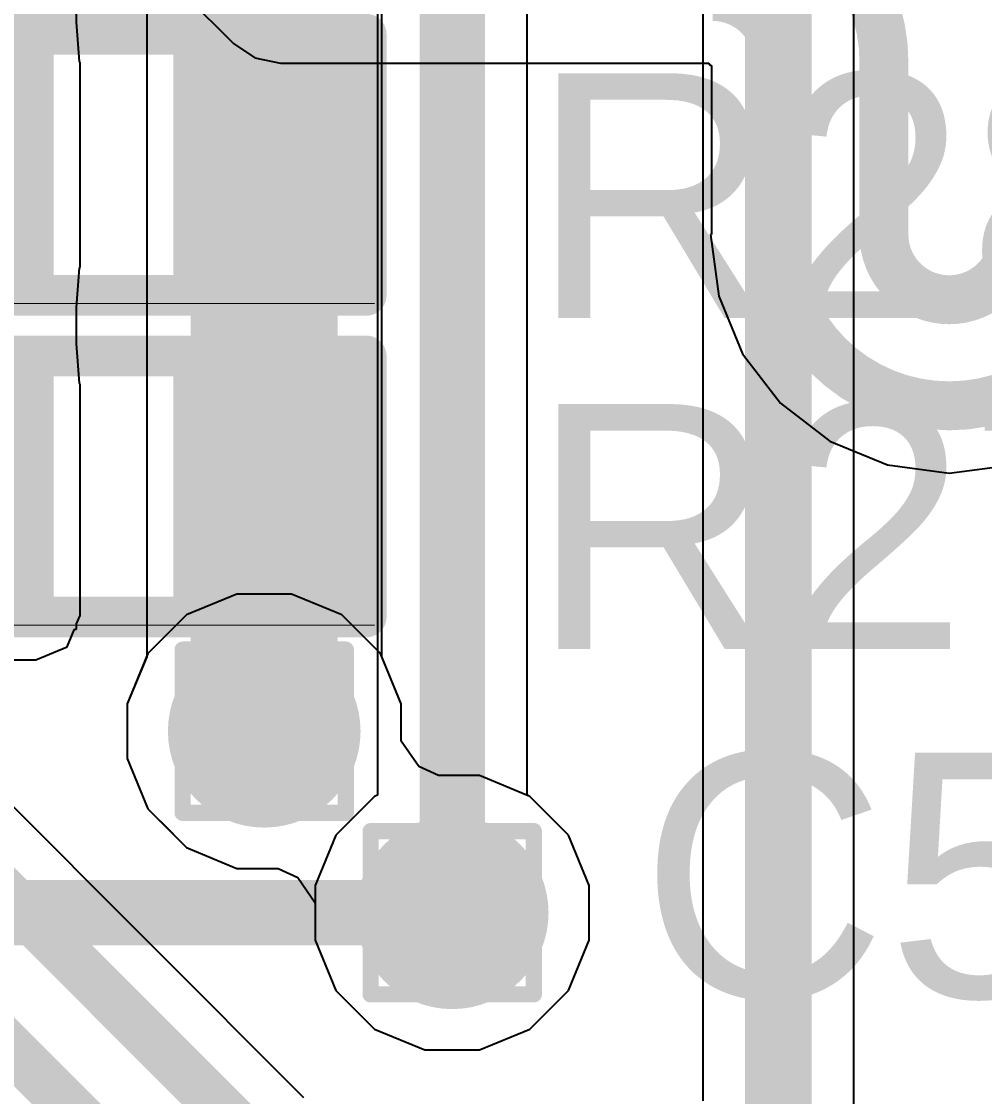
# Model space of a CAD drawing. Header units: inches. Extents: x -6 to 5433, y -4 to 5447.
# Drawn here: x 15.55 to 18.549, y 10.664 to 14.011 of the extents above; entities that cross this region are included whole.
import ezdxf

# ---------------------------------------------------------------- set-up
doc = ezdxf.new("R2010")
doc.units = ezdxf.units.IN
for name, color, linetype in [('Bottom Layer', 5, 'Continuous'), ('Drill Drawing', 1, 'Continuous'), ('Ground', 16, 'Continuous'), ('Power', 76, 'Continuous'), ('Top Layer', 1, 'Continuous'), ('Top Overlay', 2, 'Continuous'), ('Top Paste', 8, 'Continuous'), ('Top Solder', 216, 'Continuous'), ('Via Holes', 16, 'Continuous')]:
    doc.layers.add(name, color=color, linetype=linetype)
doc.styles.add('Arial', font='', dxfattribs={"height": 0.2})
doc.styles.get('Arial').set_extended_font_data('Arial')

# ---------------------------------------------------------------- blocks, each defined once
blk = doc.blocks.new('R___0402_84')
at = {"layer": 'Top Layer'}
for points in [[(-0.6985, -0.3175), (-0.6985, 0.3175), (-0.2413, 0.3175), (-0.2413, -0.3175)], [(0.2413, -0.3175), (0.2413, 0.3175), (0.6985, 0.3175), (0.6985, -0.3175)]]:
    blk.add_hatch(color=1, dxfattribs=at).paths.add_polyline_path(points)
at = {"layer": 'Top Paste'}
for points in [[(-0.6985, -0.3175), (-0.6985, 0.3175), (-0.2413, 0.3175), (-0.2413, -0.3175)], [(0.2413, -0.3175), (0.2413, 0.3175), (0.6985, 0.3175), (0.6985, -0.3175)]]:
    blk.add_hatch(color=8, dxfattribs=at).paths.add_polyline_path(points)
at = {"layer": 'Top Solder'}
for points in [[(-0.7535, -0.3725), (-0.7535, 0.3725), (-0.1863, 0.3725), (-0.1863, -0.3725)], [(0.1863, -0.3725), (0.1863, 0.3725), (0.7535, 0.3725), (0.7535, -0.3725)]]:
    blk.add_hatch(color=216, dxfattribs=at).paths.add_polyline_path(points)
at = {"layer": 'Top Overlay'}
for points in [[(-0.7874, -0.4064, 0.127, 0.127, 0), (-0.7874, 0.4064, 0.127, 0.127, 0)], [(-0.7874, 0.4064, 0.127, 0.127, 0), (0.7874, 0.4064, 0.127, 0.127, 0)], [(0.7874, -0.4064, 0.127, 0.127, 0), (0.7874, 0.4064, 0.127, 0.127, 0)], [(-0.7874, -0.4064, 0.127, 0.127, 0), (0.7874, -0.4064, 0.127, 0.127, 0)], [(-0.8128, -0.4318, 0.00323, 0.00323, 0), (0.8128, -0.4318, 0.00323, 0.00323, 0)]]:
    blk.add_lwpolyline(points, format="xyseb", dxfattribs=at)
for points in [[(-0.8191, 0.4064, 0.0635, 0.0635, 1), (-0.7556, 0.4064, 0.0635, 0.0635, 1)], [(-0.8191, 0.4064, 0.0635, 0.0635, 1), (-0.7556, 0.4064, 0.0635, 0.0635, 1)], [(0.7556, 0.4064, 0.0635, 0.0635, 1), (0.8191, 0.4064, 0.0635, 0.0635, 1)], [(0.7556, 0.4064, 0.0635, 0.0635, 1), (0.8191, 0.4064, 0.0635, 0.0635, 1)], [(-0.8191, -0.4064, 0.0635, 0.0635, 1), (-0.7556, -0.4064, 0.0635, 0.0635, 1)], [(-0.8191, -0.4064, 0.0635, 0.0635, 1), (-0.7556, -0.4064, 0.0635, 0.0635, 1)], [(0.7556, -0.4064, 0.0635, 0.0635, 1), (0.8191, -0.4064, 0.0635, 0.0635, 1)], [(0.7556, -0.4064, 0.0635, 0.0635, 1), (0.8191, -0.4064, 0.0635, 0.0635, 1)], [(-0.8136, -0.4318, 0.00161, 0.00161, 1), (-0.812, -0.4318, 0.00161, 0.00161, 1)], [(0.812, -0.4318, 0.00161, 0.00161, 1), (0.8136, -0.4318, 0.00161, 0.00161, 1)]]:
    blk.add_lwpolyline(points, format="xyseb", close=True, dxfattribs=at)
blk = doc.blocks.new('R___0402_85')
at = {"layer": 'Top Layer'}
for points in [[(-0.6985, -0.3175), (-0.6985, 0.3175), (-0.2413, 0.3175), (-0.2413, -0.3175)], [(0.2413, -0.3175), (0.2413, 0.3175), (0.6985, 0.3175), (0.6985, -0.3175)]]:
    blk.add_hatch(color=1, dxfattribs=at).paths.add_polyline_path(points)
at = {"layer": 'Top Paste'}
for points in [[(-0.6985, -0.3175), (-0.6985, 0.3175), (-0.2413, 0.3175), (-0.2413, -0.3175)], [(0.2413, -0.3175), (0.2413, 0.3175), (0.6985, 0.3175), (0.6985, -0.3175)]]:
    blk.add_hatch(color=8, dxfattribs=at).paths.add_polyline_path(points)
at = {"layer": 'Top Solder'}
for points in [[(-0.7535, -0.3725), (-0.7535, 0.3725), (-0.1863, 0.3725), (-0.1863, -0.3725)], [(0.1863, -0.3725), (0.1863, 0.3725), (0.7535, 0.3725), (0.7535, -0.3725)]]:
    blk.add_hatch(color=216, dxfattribs=at).paths.add_polyline_path(points)
at = {"layer": 'Top Overlay'}
for points in [[(-0.7874, 0.4064, 0.127, 0.127, 0), (0.7874, 0.4064, 0.127, 0.127, 0)], [(-0.7874, -0.4064, 0.127, 0.127, 0), (-0.7874, 0.4064, 0.127, 0.127, 0)], [(0.7874, -0.4064, 0.127, 0.127, 0), (0.7874, 0.4064, 0.127, 0.127, 0)], [(-0.7874, -0.4064, 0.127, 0.127, 0), (0.7874, -0.4064, 0.127, 0.127, 0)], [(-0.8128, -0.4318, 0.00323, 0.00323, 0), (0.8128, -0.4318, 0.00323, 0.00323, 0)]]:
    blk.add_lwpolyline(points, format="xyseb", dxfattribs=at)
for points in [[(-0.8191, 0.4064, 0.0635, 0.0635, 1), (-0.7556, 0.4064, 0.0635, 0.0635, 1)], [(-0.8191, 0.4064, 0.0635, 0.0635, 1), (-0.7556, 0.4064, 0.0635, 0.0635, 1)], [(0.7556, 0.4064, 0.0635, 0.0635, 1), (0.8191, 0.4064, 0.0635, 0.0635, 1)], [(0.7556, 0.4064, 0.0635, 0.0635, 1), (0.8191, 0.4064, 0.0635, 0.0635, 1)], [(-0.8191, -0.4064, 0.0635, 0.0635, 1), (-0.7556, -0.4064, 0.0635, 0.0635, 1)], [(-0.8191, -0.4064, 0.0635, 0.0635, 1), (-0.7556, -0.4064, 0.0635, 0.0635, 1)], [(0.7556, -0.4064, 0.0635, 0.0635, 1), (0.8191, -0.4064, 0.0635, 0.0635, 1)], [(0.7556, -0.4064, 0.0635, 0.0635, 1), (0.8191, -0.4064, 0.0635, 0.0635, 1)], [(-0.8136, -0.4318, 0.00161, 0.00161, 1), (-0.812, -0.4318, 0.00161, 0.00161, 1)], [(0.812, -0.4318, 0.00161, 0.00161, 1), (0.8136, -0.4318, 0.00161, 0.00161, 1)]]:
    blk.add_lwpolyline(points, format="xyseb", close=True, dxfattribs=at)

msp = doc.modelspace()

# ---------------------------------------------------------------- hatches: boundary and pattern name
at = {"layer": 'Bottom Layer'}
h = msp.add_hatch(color=5, dxfattribs=at)
edge = h.paths.add_edge_path()
edge.add_arc((16.3055, 11.8015), 0.3, 0, 360)
h = msp.add_hatch(color=5, dxfattribs=at)
edge = h.paths.add_edge_path()
edge.add_arc((16.891, 11.2364), 0.3, 0, 360)
at = {"layer": 'Ground'}
h = msp.add_hatch(color=16, dxfattribs=at)
edge = h.paths.add_edge_path()
edge.add_arc((16.3055, 11.8015), 0.3, 0, 360)
h = msp.add_hatch(color=16, dxfattribs=at)
edge = h.paths.add_edge_path()
edge.add_arc((16.891, 11.2364), 0.3, 0, 360)
at = {"layer": 'Power'}
h = msp.add_hatch(color=76, dxfattribs=at)
edge = h.paths.add_edge_path()
edge.add_arc((16.3055, 11.8015), 0.3, 0, 360)
h = msp.add_hatch(color=76, dxfattribs=at)
edge = h.paths.add_edge_path()
edge.add_arc((16.891, 11.2364), 0.3, 0, 360)
at = {"layer": 'Top Layer'}
for points in [[(16.0769, 11.62), (16.5341, 11.62), (16.5341, 14.8899), (16.0769, 14.8899)], [(14.7824, 13.2475), (15.5943, 13.2475), (15.5943, 13.8825), (14.7824, 13.8825)], [(14.6355, 12.1615), (15.5943, 12.1615), (15.5943, 12.881), (14.6355, 12.881)]]:
    msp.add_hatch(color=1, dxfattribs=at).paths.add_polyline_path(points)
h = msp.add_hatch(color=1, dxfattribs=at)
edge = h.paths.add_edge_path()
edge.add_arc((16.3055, 11.8015), 0.3, 0, 360)
h = msp.add_hatch(color=1, dxfattribs=at)
edge = h.paths.add_edge_path()
edge.add_arc((16.891, 11.2364), 0.3, 0, 360)
at = {"layer": 'Via Holes'}
h = msp.add_hatch(color=7, dxfattribs=at)
edge = h.paths.add_edge_path()
edge.add_arc((16.3055, 11.8015), 0.15, 0, 360)
h = msp.add_hatch(color=7, dxfattribs=at)
edge = h.paths.add_edge_path()
edge.add_arc((16.891, 11.2364), 0.15, 0, 360)

# ---------------------------------------------------------------- linework, layer by layer
at = {"layer": 'Bottom Layer'}
msp.add_lwpolyline([(12.6503, 11.2364, 0.2032, 0.2032, 0), (16.891, 11.2364, 0.2032, 0.2032, 0)], format="xyseb", dxfattribs=at)
msp.add_lwpolyline([(16.8402, 11.2364, 0.1016, 0.1016, 1), (16.9418, 11.2364, 0.1016, 0.1016, 1)], format="xyseb", close=True, dxfattribs=at)
at = {"layer": 'Drill Drawing'}
for points in [[(16.0515, 12.0555, 0.0508, 0.0508, 0), (16.5595, 12.0555, 0.0508, 0.0508, 0)], [(16.0515, 11.5475, 0.0508, 0.0508, 0), (16.0515, 12.0555, 0.0508, 0.0508, 0)], [(16.5595, 11.5475, 0.0508, 0.0508, 0), (16.5595, 12.0555, 0.0508, 0.0508, 0)], [(16.1531, 11.9539, 0.0508, 0.0508, 0), (16.4579, 11.9539, 0.0508, 0.0508, 0)], [(16.1531, 11.6491, 0.0508, 0.0508, 0), (16.1531, 11.9539, 0.0508, 0.0508, 0)], [(16.4579, 11.6491, 0.0508, 0.0508, 0), (16.4579, 11.9539, 0.0508, 0.0508, 0)], [(16.1531, 11.6491, 0.0508, 0.0508, 0), (16.4579, 11.6491, 0.0508, 0.0508, 0)], [(16.0515, 11.5475, 0.0508, 0.0508, 0), (16.5595, 11.5475, 0.0508, 0.0508, 0)], [(16.637, 11.4904, 0.0508, 0.0508, 0), (17.145, 11.4904, 0.0508, 0.0508, 0)], [(16.637, 10.9824, 0.0508, 0.0508, 0), (16.637, 11.4904, 0.0508, 0.0508, 0)], [(17.145, 10.9824, 0.0508, 0.0508, 0), (17.145, 11.4904, 0.0508, 0.0508, 0)], [(16.7386, 11.3888, 0.0508, 0.0508, 0), (17.0434, 11.3888, 0.0508, 0.0508, 0)], [(16.7386, 11.084, 0.0508, 0.0508, 0), (16.7386, 11.3888, 0.0508, 0.0508, 0)], [(17.0434, 11.084, 0.0508, 0.0508, 0), (17.0434, 11.3888, 0.0508, 0.0508, 0)], [(16.7386, 11.084, 0.0508, 0.0508, 0), (17.0434, 11.084, 0.0508, 0.0508, 0)], [(16.637, 10.9824, 0.0508, 0.0508, 0), (17.145, 10.9824, 0.0508, 0.0508, 0)]]:
    msp.add_lwpolyline(points, format="xyseb", dxfattribs=at)
for points in [[(16.0388, 12.0555, 0.0254, 0.0254, 1), (16.0642, 12.0555, 0.0254, 0.0254, 1)], [(16.0388, 12.0555, 0.0254, 0.0254, 1), (16.0642, 12.0555, 0.0254, 0.0254, 1)], [(16.5468, 12.0555, 0.0254, 0.0254, 1), (16.5722, 12.0555, 0.0254, 0.0254, 1)], [(16.5468, 12.0555, 0.0254, 0.0254, 1), (16.5722, 12.0555, 0.0254, 0.0254, 1)], [(16.1404, 11.9539, 0.0254, 0.0254, 1), (16.1658, 11.9539, 0.0254, 0.0254, 1)], [(16.1404, 11.9539, 0.0254, 0.0254, 1), (16.1658, 11.9539, 0.0254, 0.0254, 1)], [(16.4452, 11.9539, 0.0254, 0.0254, 1), (16.4706, 11.9539, 0.0254, 0.0254, 1)], [(16.4452, 11.9539, 0.0254, 0.0254, 1), (16.4706, 11.9539, 0.0254, 0.0254, 1)], [(16.1404, 11.6491, 0.0254, 0.0254, 1), (16.1658, 11.6491, 0.0254, 0.0254, 1)], [(16.1404, 11.6491, 0.0254, 0.0254, 1), (16.1658, 11.6491, 0.0254, 0.0254, 1)], [(16.4452, 11.6491, 0.0254, 0.0254, 1), (16.4706, 11.6491, 0.0254, 0.0254, 1)], [(16.4452, 11.6491, 0.0254, 0.0254, 1), (16.4706, 11.6491, 0.0254, 0.0254, 1)], [(16.0388, 11.5475, 0.0254, 0.0254, 1), (16.0642, 11.5475, 0.0254, 0.0254, 1)], [(16.0388, 11.5475, 0.0254, 0.0254, 1), (16.0642, 11.5475, 0.0254, 0.0254, 1)], [(16.5468, 11.5475, 0.0254, 0.0254, 1), (16.5722, 11.5475, 0.0254, 0.0254, 1)], [(16.5468, 11.5475, 0.0254, 0.0254, 1), (16.5722, 11.5475, 0.0254, 0.0254, 1)], [(16.6243, 11.4904, 0.0254, 0.0254, 1), (16.6497, 11.4904, 0.0254, 0.0254, 1)], [(16.6243, 11.4904, 0.0254, 0.0254, 1), (16.6497, 11.4904, 0.0254, 0.0254, 1)], [(17.1323, 11.4904, 0.0254, 0.0254, 1), (17.1577, 11.4904, 0.0254, 0.0254, 1)], [(17.1323, 11.4904, 0.0254, 0.0254, 1), (17.1577, 11.4904, 0.0254, 0.0254, 1)], [(16.7259, 11.3888, 0.0254, 0.0254, 1), (16.7513, 11.3888, 0.0254, 0.0254, 1)], [(16.7259, 11.3888, 0.0254, 0.0254, 1), (16.7513, 11.3888, 0.0254, 0.0254, 1)], [(17.0307, 11.3888, 0.0254, 0.0254, 1), (17.0561, 11.3888, 0.0254, 0.0254, 1)], [(17.0307, 11.3888, 0.0254, 0.0254, 1), (17.0561, 11.3888, 0.0254, 0.0254, 1)], [(16.7259, 11.084, 0.0254, 0.0254, 1), (16.7513, 11.084, 0.0254, 0.0254, 1)], [(16.7259, 11.084, 0.0254, 0.0254, 1), (16.7513, 11.084, 0.0254, 0.0254, 1)], [(17.0307, 11.084, 0.0254, 0.0254, 1), (17.0561, 11.084, 0.0254, 0.0254, 1)], [(17.0307, 11.084, 0.0254, 0.0254, 1), (17.0561, 11.084, 0.0254, 0.0254, 1)], [(16.6243, 10.9824, 0.0254, 0.0254, 1), (16.6497, 10.9824, 0.0254, 0.0254, 1)], [(16.6243, 10.9824, 0.0254, 0.0254, 1), (16.6497, 10.9824, 0.0254, 0.0254, 1)], [(17.1323, 10.9824, 0.0254, 0.0254, 1), (17.1577, 10.9824, 0.0254, 0.0254, 1)], [(17.1323, 10.9824, 0.0254, 0.0254, 1), (17.1577, 10.9824, 0.0254, 0.0254, 1)]]:
    msp.add_lwpolyline(points, format="xyseb", close=True, dxfattribs=at)
at = {"layer": 'Ground'}
for p, q in [((15.6623, 14.4895), (16.2094, 13.9425)), ((16.2094, 13.9425), (16.2766, 13.8976)), ((16.2766, 13.8976), (16.3559, 13.8818)), ((16.3559, 13.8818), (16.3559, 13.8818)), ((16.3559, 13.8818), (17.69, 13.8818)), ((17.69, 13.8818), (17.6924, 13.876)), ((17.6924, 13.876), (17.6981, 13.8737)), ((17.6981, 13.8737), (17.6981, 13.348)), ((17.6981, 13.348), (17.6957, 13.348)), ((17.6957, 13.348), (17.721, 13.1557)), ((17.721, 13.1557), (17.7953, 12.9765)), ((17.7953, 12.9765), (17.9133, 12.8227)), ((17.9133, 12.8227), (18.0672, 12.7046)), ((18.0672, 12.7046), (18.2464, 12.6304)), ((18.2464, 12.6304), (18.4387, 12.6051)), ((18.4387, 12.6051), (18.631, 12.6304)), ((16.2206, 12.2285), (16.0637, 12.1635)), ((16.3905, 12.2285), (16.2206, 12.2285)), ((16.5474, 12.1635), (16.3905, 12.2285)), ((16.0637, 12.1635), (15.9435, 12.0434)), ((16.6675, 12.0434), (16.5474, 12.1635)), ((15.9435, 12.0434), (15.8785, 11.8865)), ((16.7325, 11.8865), (16.6675, 12.0434)), ((16.4293, 10.6607), (15.0805, 12.0095)), ((15.8785, 11.8865), (15.8785, 11.7166)), ((16.7325, 11.7704), (16.7325, 11.8865)), ((16.7867, 11.6917), (16.7325, 11.7704)), ((15.8785, 11.7166), (15.9435, 11.5597)), ((16.848, 11.6634), (16.7867, 11.6917)), ((16.9759, 11.6634), (16.848, 11.6634)), ((17.1329, 11.5984), (16.9759, 11.6634)), ((17.253, 11.4783), (17.1329, 11.5984)), ((15.9435, 11.5597), (16.0637, 11.4395)), ((17.318, 11.3214), (17.253, 11.4783)), ((16.0637, 11.4395), (16.2206, 11.3745)), ((16.2206, 11.3745), (16.3486, 11.3745)), ((16.3486, 11.3745), (16.4099, 11.3463)), ((16.4099, 11.3463), (16.464, 11.2675)), ((17.318, 11.1515), (17.318, 11.3214)), ((16.464, 11.2675), (16.464, 11.1515)), ((16.464, 11.1515), (16.529, 10.9946)), ((17.253, 10.9946), (17.318, 11.1515)), ((16.529, 10.9946), (16.6491, 10.8744)), ((17.1329, 10.8744), (17.253, 10.9946)), ((16.6491, 10.8744), (16.8061, 10.8094)), ((16.9759, 10.8094), (17.1329, 10.8744)), ((16.8061, 10.8094), (16.9759, 10.8094))]:
    msp.add_line(p, q, dxfattribs=at)
for points in [[(17.7021, 14.4192, 0.1524, 0.1524, -0.414214), (18.2355, 13.8858, 0.1524, 0.1524, 0)], [(17.7021, 14.089, 0.1524, 0.1524, -0.414214), (17.9053, 13.8858, 0.1524, 0.1524, 0)], [(17.9053, 13.348, 0.1524, 0.1524, 0), (17.9053, 13.8858, 0.1524, 0.1524, 0)], [(18.2355, 13.348, 0.1524, 0.1524, 0), (18.2355, 13.8858, 0.1524, 0.1524, 0)], [(18.9721, 13.348, 0.1524, 0.1524, -1), (17.9053, 13.348, 0.1524, 0.1524, 0)], [(18.6419, 13.348, 0.1524, 0.1524, -1), (18.2355, 13.348, 0.1524, 0.1524, 0)], [(14.4227, 12.3743, 0.1524, 0.1524, 0), (16.3435, 10.4535, 0.1524, 0.1524, 0)], [(14.0925, 12.2375, 0.1524, 0.1524, 0), (16.2067, 10.1233, 0.1524, 0.1524, 0)]]:
    msp.add_lwpolyline(points, format="xyseb", dxfattribs=at)
for points in [[(17.8672, 13.8858, 0.0762, 0.0762, 1), (17.9434, 13.8858, 0.0762, 0.0762, 1)], [(17.8672, 13.8858, 0.0762, 0.0762, 1), (17.9434, 13.8858, 0.0762, 0.0762, 1)], [(18.1974, 13.8858, 0.0762, 0.0762, 1), (18.2736, 13.8858, 0.0762, 0.0762, 1)], [(18.1974, 13.8858, 0.0762, 0.0762, 1), (18.2736, 13.8858, 0.0762, 0.0762, 1)], [(17.8672, 13.348, 0.0762, 0.0762, 1), (17.9434, 13.348, 0.0762, 0.0762, 1)], [(17.8672, 13.348, 0.0762, 0.0762, 1), (17.9434, 13.348, 0.0762, 0.0762, 1)], [(18.1974, 13.348, 0.0762, 0.0762, 1), (18.2736, 13.348, 0.0762, 0.0762, 1)], [(18.1974, 13.348, 0.0762, 0.0762, 1), (18.2736, 13.348, 0.0762, 0.0762, 1)]]:
    msp.add_lwpolyline(points, format="xyseb", close=True, dxfattribs=at)
at = {"layer": 'Power'}
for p, q in [((17.1241, 11.6021), (17.1241, 16.539)), ((17.6717, 14.8353), (17.6717, 10.651)), ((18.1423, 10.5535), (18.1423, 14.8353)), ((16.6579, 14.6714), (16.6579, 11.6021)), ((16.6491, 11.5984), (16.529, 11.4783)), ((16.6579, 11.6021), (16.6491, 11.5984)), ((17.1329, 11.5984), (17.1241, 11.6021)), ((17.253, 11.4783), (17.1329, 11.5984)), ((16.529, 11.4783), (16.464, 11.3214)), ((17.318, 11.3214), (17.253, 11.4783)), ((16.464, 11.3214), (16.464, 11.1515)), ((17.318, 11.1515), (17.318, 11.3214)), ((16.464, 11.1515), (16.529, 10.9946)), ((17.253, 10.9946), (17.318, 11.1515)), ((16.529, 10.9946), (16.6491, 10.8744)), ((17.1329, 10.8744), (17.253, 10.9946)), ((16.6491, 10.8744), (16.8061, 10.8094)), ((16.9759, 10.8094), (17.1329, 10.8744)), ((16.8061, 10.8094), (16.9759, 10.8094))]:
    msp.add_line(p, q, dxfattribs=at)
for points in [[(16.891, 11.2364, 0.2032, 0.2032, 0), (16.891, 27.1884, 0.2032, 0.2032, 0)], [(17.907, 10.5535, 0.2076, 0.2076, 0), (17.907, 15.2, 0.2076, 0.2076, 0)]]:
    msp.add_lwpolyline(points, format="xyseb", dxfattribs=at)
msp.add_lwpolyline([(16.8402, 11.2364, 0.1016, 0.1016, 1), (16.9418, 11.2364, 0.1016, 0.1016, 1)], format="xyseb", close=True, dxfattribs=at)
at = {"layer": 'Top Layer'}
for p, q in [((15.9395, 14.863), (15.9395, 12.0336)), ((16.6716, 12.0336), (16.6716, 14.8899)), ((15.7213, 14.0095), (15.7213, 14.1279)), ((15.7303, 13.8862), (15.7213, 14.0095)), ((15.7318, 13.8825), (15.7303, 13.8862)), ((15.7318, 13.2475), (15.7318, 13.8825)), ((15.7213, 13.1205), (15.7303, 13.2438)), ((15.7303, 13.2438), (15.7318, 13.2475)), ((15.7213, 13.008), (15.7213, 13.1205)), ((15.7303, 12.8847), (15.7213, 13.008)), ((15.7318, 12.881), (15.7303, 12.8847)), ((15.7318, 12.1615), (15.7318, 12.881)), ((15.7213, 12.1362), (15.7318, 12.1615)), ((15.6915, 12.0643), (15.7142, 12.119)), ((15.7142, 12.119), (15.7213, 12.119)), ((15.7213, 12.119), (15.7213, 12.1362)), ((15.5943, 12.0241), (15.6915, 12.0643)), ((14.6355, 12.0241), (15.5943, 12.0241)), ((15.9395, 12.0336), (15.8785, 11.8865)), ((16.7325, 11.8865), (16.6716, 12.0336)), ((15.8785, 11.8865), (15.8785, 11.7166)), ((16.7325, 11.7704), (16.7325, 11.8865)), ((16.7867, 11.6917), (16.7325, 11.7704)), ((15.8785, 11.7166), (15.9435, 11.5597)), ((16.848, 11.6634), (16.7867, 11.6917)), ((16.9759, 11.6634), (16.848, 11.6634)), ((17.1329, 11.5984), (16.9759, 11.6634)), ((17.253, 11.4783), (17.1329, 11.5984)), ((15.9435, 11.5597), (15.9792, 11.524)), ((15.9792, 11.524), (15.9797, 11.5228)), ((15.9797, 11.5228), (15.9809, 11.5222)), ((15.9809, 11.5222), (16.0637, 11.4395)), ((17.318, 11.3214), (17.253, 11.4783)), ((16.0637, 11.4395), (16.2206, 11.3745)), ((16.2206, 11.3745), (16.3486, 11.3745)), ((16.3486, 11.3745), (16.4099, 11.3463)), ((16.4099, 11.3463), (16.464, 11.2675)), ((17.318, 11.1515), (17.318, 11.3214)), ((16.464, 11.2675), (16.464, 11.1515)), ((16.464, 11.1515), (16.529, 10.9946)), ((17.253, 10.9946), (17.318, 11.1515)), ((16.529, 10.9946), (16.6491, 10.8744)), ((17.1329, 10.8744), (17.253, 10.9946)), ((16.6491, 10.8744), (16.8061, 10.8094)), ((16.9759, 10.8094), (17.1329, 10.8744)), ((16.8061, 10.8094), (16.9759, 10.8094))]:
    msp.add_line(p, q, dxfattribs=at)

# ---------------------------------------------------------------- block references
for name, p in [('R___0402_84', (15.8356, 13.565)), ('R___0402_85', (15.8356, 12.5635))]:
    msp.add_blockref(name, p)

# ---------------------------------------------------------------- texts
at = {"layer": 'Top Overlay', "style": 'Arial'}
for s, p in [('R28', (17.1344, 13.088)), ('R27', (17.1344, 12.058)), ('C52', (17.4755, 10.9729))]:
    msp.add_text(s, height=0.762, dxfattribs=at).set_placement(p)

doc.saveas('drawing.dxf')
